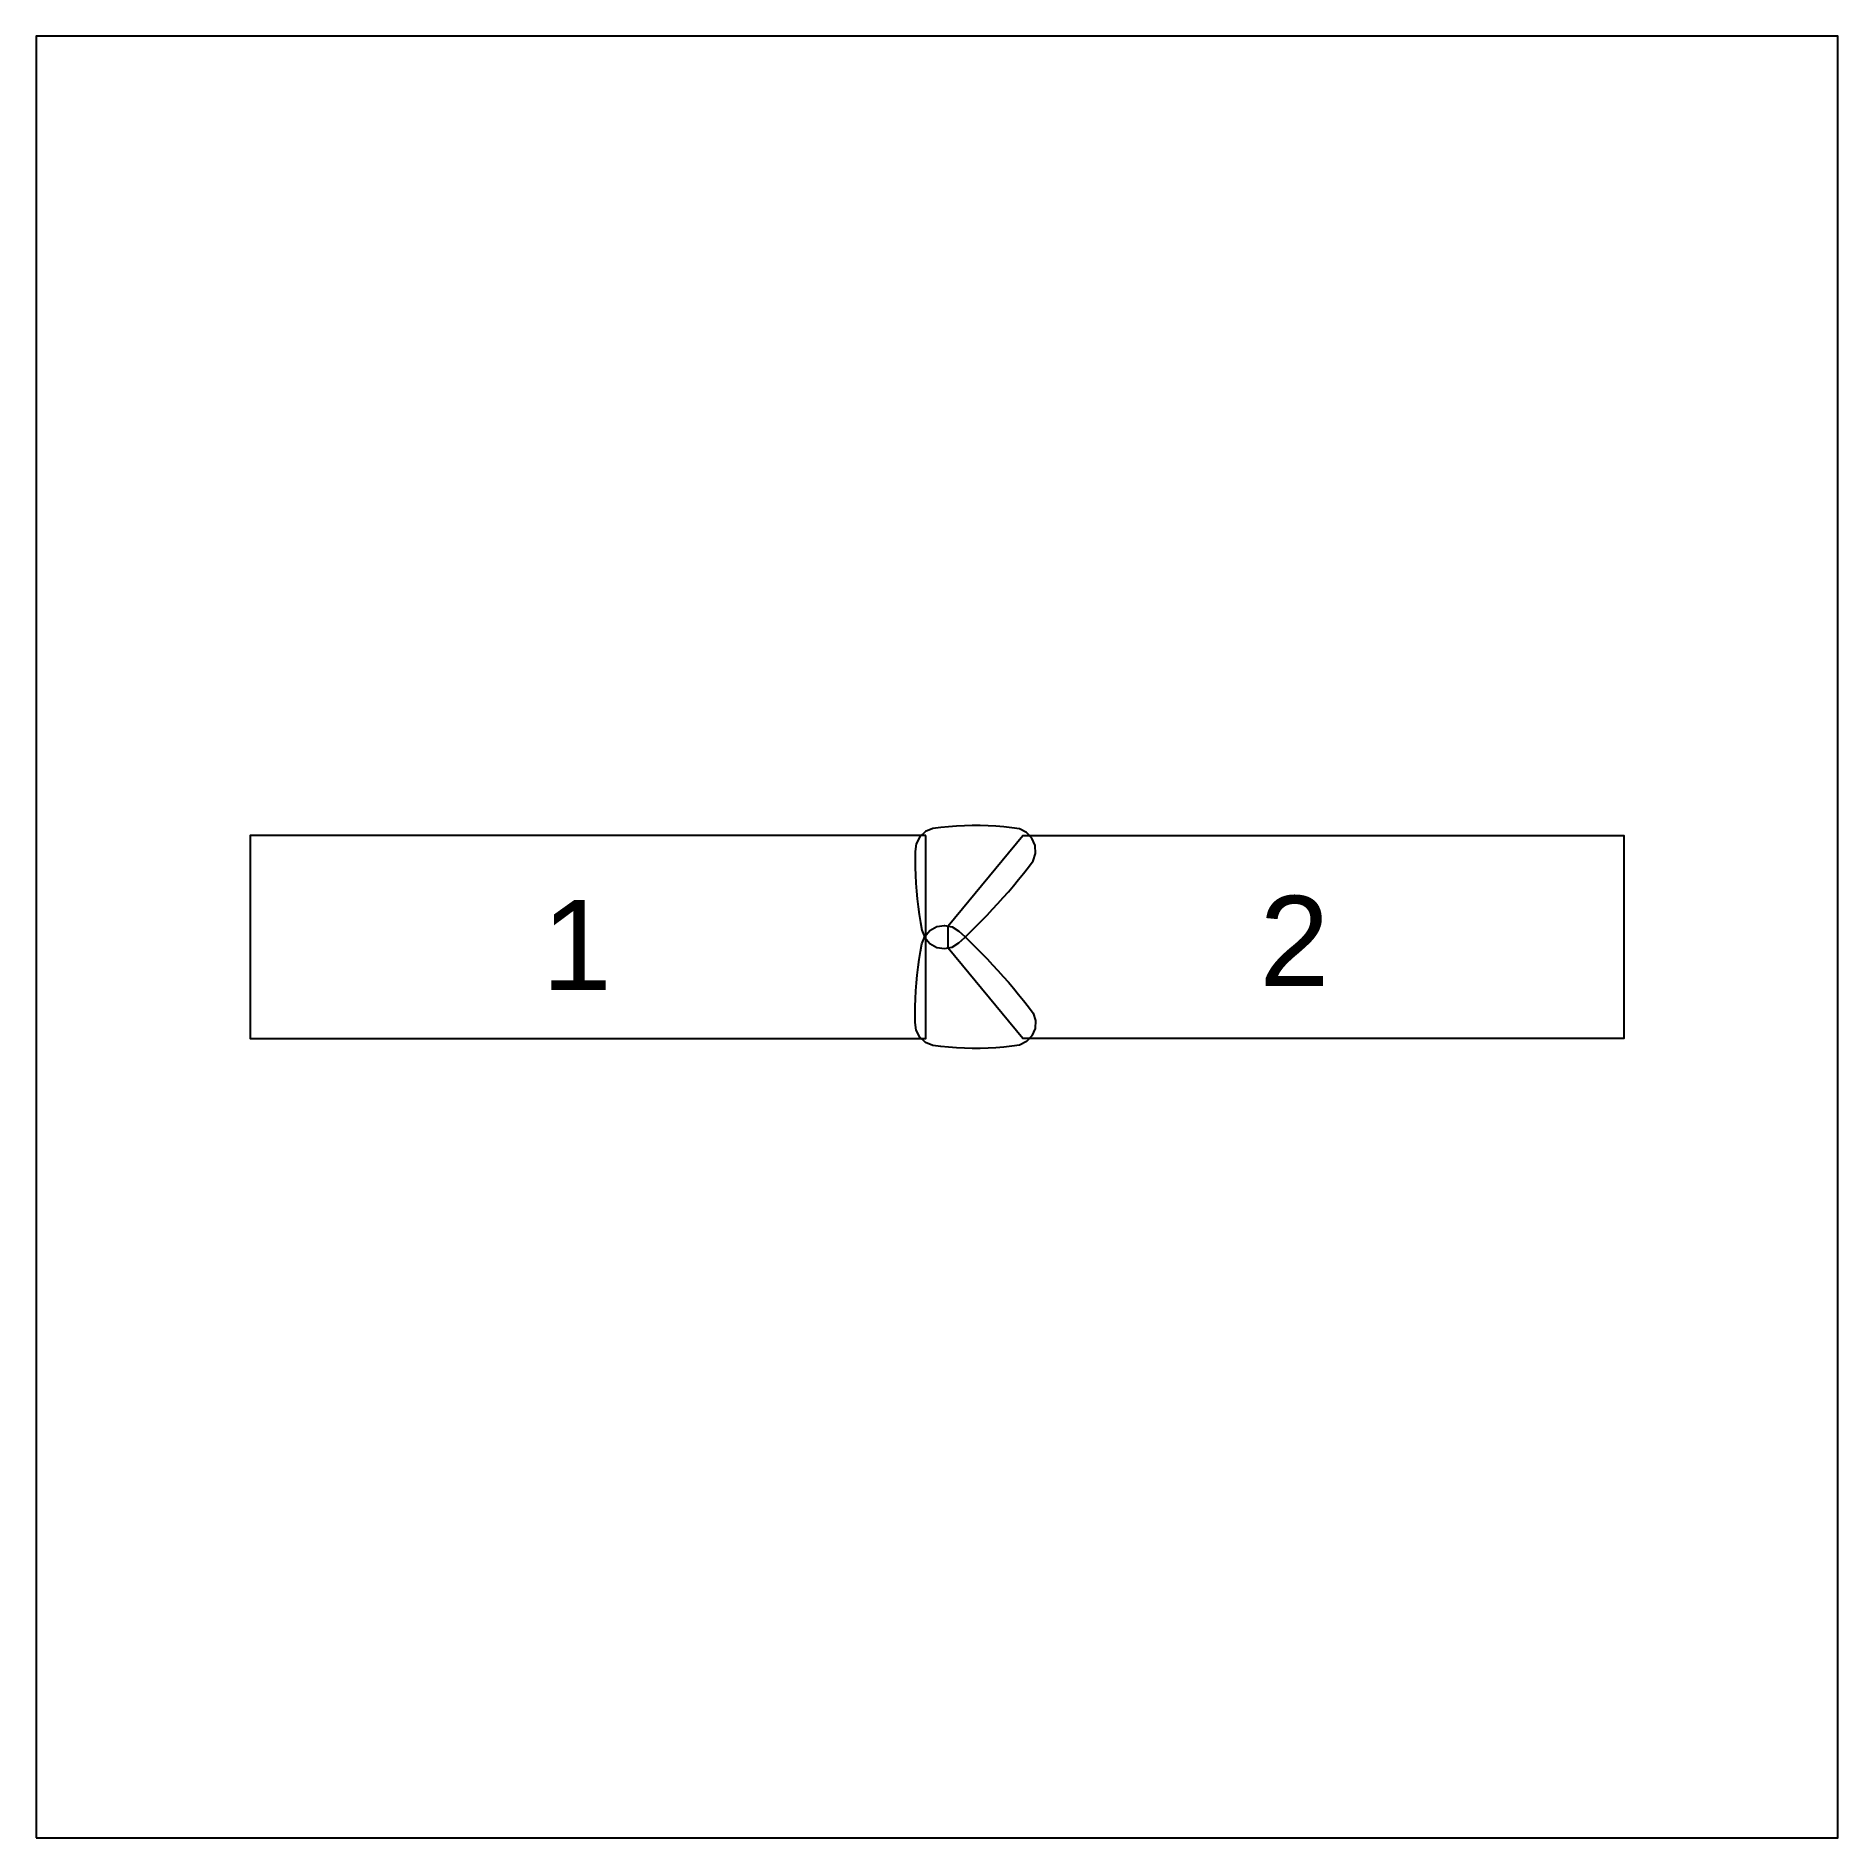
# Model space of a CAD drawing. Header units: millimetres. Extents: x 0 to 800, y 0 to 800.
import ezdxf

# ---------------------------------------------------------------- set-up
doc = ezdxf.new("R2010")
doc.units = ezdxf.units.MM
doc.styles.get("Standard").update_dxf_attribs({"font": 'arial.ttf'})

msp = doc.modelspace()

# ---------------------------------------------------------------- linework, layer by layer
for points in [[(0, 0), (800, 0), (800, 800), (0, 800)], [(415.66, 449.46), (412.15, 449.38), (408.64, 449.22), (405.14, 448.96), (401.64, 448.62), (398.16, 448.16), (394.93, 446.84), (392.35, 444.49), (390.73, 441.39), (390.26, 437.93), (390.25, 434.42), (390.3, 430.91), (390.43, 427.4), (390.63, 423.89), (390.9, 420.39), (391.24, 416.9), (391.64, 413.41), (392.13, 409.93), (392.68, 406.47), (393.3, 403.01), (394.54, 399.74), (396.83, 397.11), (399.88, 395.41), (403.33, 394.88), (406.76, 395.56), (409.74, 397.38), (412.3, 399.79), (414.82, 402.23), (417.31, 404.7), (419.78, 407.2), (422.22, 409.73), (424.62, 412.29), (427, 414.87), (429.35, 417.48), (431.67, 420.12), (433.95, 422.78), (436.21, 425.47), (438.43, 428.19), (440.63, 430.93), (442.65, 433.8), (443.68, 437.13), (443.51, 440.62), (442.14, 443.84), (439.76, 446.39), (436.64, 447.96), (433.18, 448.53), (429.69, 448.89), (426.18, 449.16), (422.68, 449.35), (419.17, 449.45)], [(395, 445), (95, 445), (95, 355), (395, 355)], [(405, 405), (438.09, 445), (705, 445), (705, 355), (438.09, 355), (405, 395)], [(415.66, 350.54), (412.15, 350.62), (408.64, 350.78), (405.14, 351.04), (401.64, 351.38), (398.16, 351.84), (394.93, 353.16), (392.35, 355.51), (390.73, 358.61), (390.26, 362.07), (390.25, 365.58), (390.3, 369.09), (390.43, 372.6), (390.63, 376.11), (390.9, 379.61), (391.24, 383.1), (391.64, 386.59), (392.13, 390.07), (392.68, 393.53), (393.3, 396.99), (394.54, 400.26), (396.83, 402.89), (399.88, 404.59), (403.33, 405.12), (406.76, 404.44), (409.74, 402.62), (412.3, 400.21), (414.82, 397.77), (417.31, 395.3), (419.78, 392.8), (422.22, 390.27), (424.62, 387.71), (427, 385.13), (429.35, 382.52), (431.67, 379.88), (433.95, 377.22), (436.21, 374.53), (438.43, 371.81), (440.63, 369.07), (442.65, 366.2), (443.68, 362.87), (443.51, 359.38), (442.14, 356.16), (439.76, 353.61), (436.64, 352.04), (433.18, 351.47), (429.69, 351.11), (426.18, 350.84), (422.68, 350.65), (419.17, 350.55)]]:
    msp.add_lwpolyline(points, close=True)

# ---------------------------------------------------------------- texts
for s, p in [('1', (224.56, 376.49)), ('2', (543.17, 378.28))]:
    msp.add_text(s, height=40).set_placement(p)

doc.saveas('drawing.dxf')
